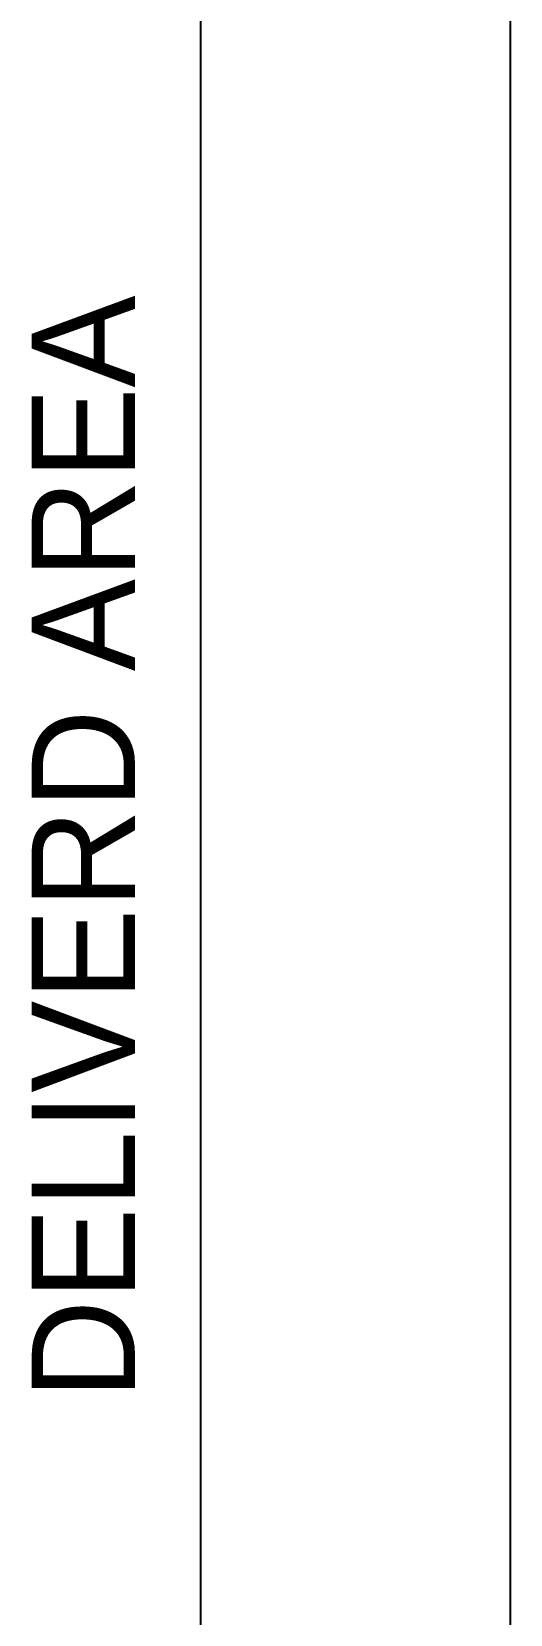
# Model space of a CAD drawing. Header units: centimetres. Extents: x 382474 to 805140, y 51501 to 135682.
# Drawn here: x 389791.8 to 389884.6, y 64515.5 to 64822.3 of the extents above; entities that cross this region are included whole.
import ezdxf

# ---------------------------------------------------------------- set-up
doc = ezdxf.new("R2010")
doc.units = ezdxf.units.CM
doc.layers.add('SPN-DIM', color=8, linetype='Continuous', lineweight=15)
doc.styles.add('ARIAL', font='arial.ttf')

msp = doc.modelspace()

# ---------------------------------------------------------------- linework, layer by layer
for p, q in [((389884.57, 64330.65), (389884.57, 65480.65)), ((389884.57, 64330.65), (389884.57, 65480.65)), ((389884.57, 64330.65), (389884.57, 65480.65)), ((389884.57, 64330.65), (389884.57, 65480.65)), ((389824.57, 64180.65), (389824.57, 65390.65)), ((389824.57, 64180.65), (389824.57, 65390.65)), ((389824.57, 64180.65), (389824.57, 65390.65)), ((389824.57, 64180.65), (389824.57, 65390.65)), ((389884.57, 64330.65), (389884.57, 65390.65)), ((389884.57, 64330.65), (389884.57, 65390.65))]:
    msp.add_line(p, q)

# ---------------------------------------------------------------- texts
at = {"layer": 'SPN-DIM', "color": 1, "insert": (389791.8, 64557.13), "char_height": 20, "width": 349.832, "attachment_point": 1, "rotation": 90, "style": 'ARIAL'}
msp.add_mtext('{\\fCentury Gothic|b0|i0|c0|p34;DELIVERD AREA}', dxfattribs=at)
msp.add_mtext('{\\fCentury Gothic|b0|i0|c0|p34;DELIVERD AREA}', dxfattribs=at)

doc.saveas('drawing.dxf')
